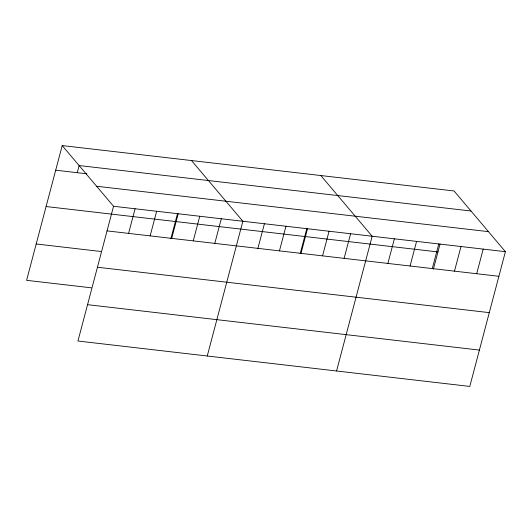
<?xml version="1.0" encoding="UTF-8"?>
<svg xmlns="http://www.w3.org/2000/svg" width="532" height="532" viewBox="0 0 532 532"><rect width="100%" height="100%" fill="white"/><g stroke="black" fill="none" stroke-linecap="round" stroke-linejoin="round"><path stroke-width="0.8" d="M62.204 145.575L113.542 206.27L77.945 341.019L469.796 386.425L505.4 251.676L454.055 190.981L62.204 145.575L26.6 280.324L91.258 287.812M77.246 172.694L79.135 165.545L471 211.011M128.591 233.388L135.095 208.77M150.144 235.882L156.647 211.27M170.872 238.682L177.495 213.618M171.696 238.383L178.2 213.764M193.249 240.876L199.753 216.265M214.802 243.377L221.305 218.758M207.254 356.001L242.858 221.259L191.513 160.558M257.907 248.371L264.411 223.753M279.453 250.865L285.957 226.253M300.188 253.664L306.811 228.6M301.006 253.365L307.509 228.747M322.558 255.859L329.062 231.247M344.111 258.359L350.615 233.741M336.57 370.984L372.167 236.241L320.829 175.547M387.868 263.426L394.372 238.815M410.072 266L416.576 241.388M432.283 268.574L438.787 243.955M433.42 269.106L440.037 244.042M454.488 271.147L460.991 246.529M476.692 273.721L483.196 249.102M55.7 170.193L86.829 173.798M96.598 186.247L488.456 231.646M113.542 206.27L505.4 251.676M46.098 206.536L437.956 251.942M107.038 230.888L498.896 276.294M36.203 243.982L100.861 251.47M97.436 267.23L489.294 312.636M87.541 304.676L479.399 350.083"/></g></svg>
